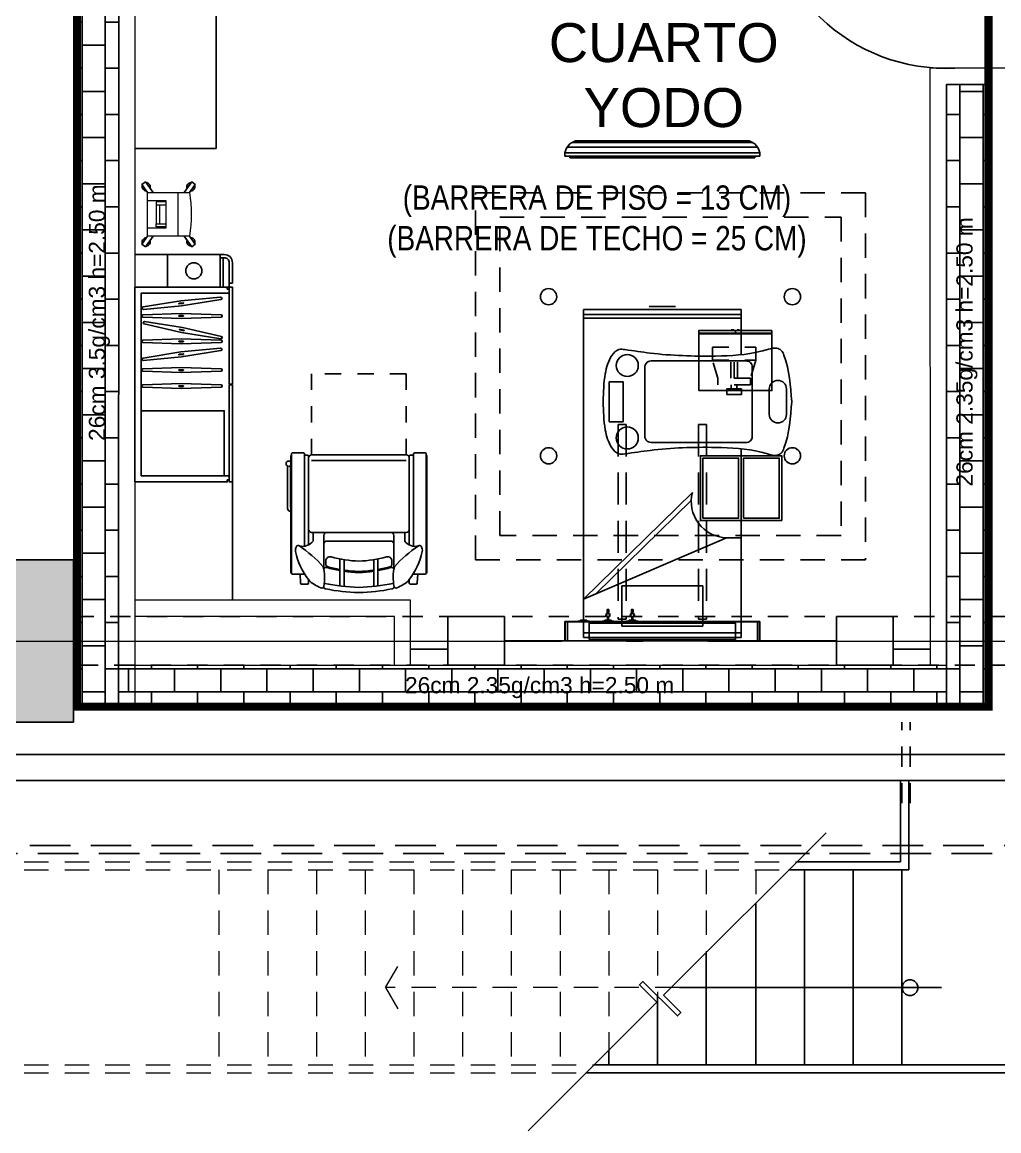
# Model space of a CAD drawing. Header units: metres. Extents: x -22 to 564, y 0 to 143.
# Drawn here: x 207.02 to 213.03, y 31.01 to 37.84 of the extents above; entities that cross this region are included whole.
import ezdxf

# ---------------------------------------------------------------- set-up
doc = ezdxf.new("R2010")
doc.units = ezdxf.units.M
for name, pattern in [('A-01 CONJUNTO$0$A-04 PRIMER NIVEL$0$PRIMER NIVEL$0$HIDDEN2', [0.1875, 0.125, -0.0625]), ('EJES630', [6.3, 5.5, -0.4, 0, -0.4]), ('XREF 2N NEURO-ONCOLOGIA$0$ACAD_ISO03W100', [30, 12, -18]), ('XREF 2N NEURO-ONCOLOGIA$0$DASHED2', [0.375, 0.25, -0.125]), ('XREF 2N NEURO-ONCOLOGIA$0$HIDDE150', [0.24, 0.15, -0.09]), ('XREF 2N NEURO-ONCOLOGIA$0$HIDDE25', [0.04, 0.025, -0.015]), ('XREF 2N NEURO-ONCOLOGIA$0$HIDDEN2', [0.1875, 0.125, -0.0625]), ('XREF 2N NEURO-ONCOLOGIA$0$STYLE_01', [0.295258, 0.196838, -0.098419])]:
    doc.linetypes.add(name, pattern=pattern)
doc.layers.add('EJES', color=11, linetype='EJES630', lineweight=0)
doc.layers.add('XREF 2N NEURO-ONCOLOGIA$0$MUROS DE TABLAROCA', color=150, linetype='Continuous', lineweight=13)
for name, color, linetype in [('ELEVADOR Y ESC', 8, 'Continuous'), ('TEXTO', 7, 'Continuous'), ('XREF 2N NEURO-ONCOLOGIA$0$-CG-M-WALL', 7, 'Continuous'), ('XREF 2N NEURO-ONCOLOGIA$0$COLUMNAS', 6, 'Continuous'), ('XREF 2N NEURO-ONCOLOGIA$0$CONTRAVENTEOS', 6, 'XREF 2N NEURO-ONCOLOGIA$0$HIDDEN2'), ('XREF 2N NEURO-ONCOLOGIA$0$ELEVADOR Y ESC', 251, 'Continuous'), ('XREF 2N NEURO-ONCOLOGIA$0$HATCH', 251, 'Continuous'), ('XREF 2N NEURO-ONCOLOGIA$0$LAMINA MULTIPERFORADA', 9, 'Continuous'), ('XREF 2N NEURO-ONCOLOGIA$0$LAMPARAS 1', 112, 'Continuous'), ('XREF 2N NEURO-ONCOLOGIA$0$LOSA BLINDADA', 20, 'XREF 2N NEURO-ONCOLOGIA$0$DASHED2'), ('XREF 2N NEURO-ONCOLOGIA$0$MOBILIARIO', 161, 'Continuous'), ('XREF 2N NEURO-ONCOLOGIA$0$Mobiliario Fijo', 40, 'Continuous'), ('XREF 2N NEURO-ONCOLOGIA$0$MOBILIARIO GUIAS MECANICAS', 161, 'Continuous'), ('XREF 2N NEURO-ONCOLOGIA$0$NOVIDESA', 11, 'Continuous'), ('XREF 2N NEURO-ONCOLOGIA$0$PLAFONES', 20, 'XREF 2N NEURO-ONCOLOGIA$0$HIDDE150'), ('XREF 2N NEURO-ONCOLOGIA$0$PROYECCIÓN', 252, 'XREF 2N NEURO-ONCOLOGIA$0$HIDDE150'), ('XREF 2N NEURO-ONCOLOGIA$0$PUERTAS', 253, 'Continuous'), ('XREF 2N NEURO-ONCOLOGIA$0$SIMBOLO CORTE', 4, 'Continuous'), ('XREF 2N NEURO-ONCOLOGIA$0$TABIQUES BLINDADOS', 30, 'Continuous')]:
    doc.layers.add(name, color=color, linetype=linetype)
doc.styles.add('100 LOCALES 25', font='arial.ttf', dxfattribs={"height": 0.25})

# ---------------------------------------------------------------- blocks, each defined once
blk = doc.blocks.new('XREF 2N NEURO-ONCOLOGIA$0$A$C25020a17')
at = {"extrusion": (0, 0, -1)}
for p, q in [((0.1821, 0.172), (0.1821, 0.1784)), ((0.1821, 0.1274), (0.1821, 0.1477)), ((0.1881, 0.172), (0.1881, 0.1784)), ((0.1881, 0.1274), (0.1881, 0.1477)), ((0.3321, 0.172), (0.3321, 0.1784)), ((0.3321, 0.1274), (0.3321, 0.1477)), ((0.3381, 0.172), (0.3381, 0.1784)), ((0.3381, 0.1274), (0.3381, 0.1477)), ((0.5851, 0.1193), (-0.5849, 0.1193)), ((0.5851, 0.0143), (0.5851, -0.0006))]:
    blk.add_line(p, q, dxfattribs=at)
at = {"extrusion": (0, 0, -1), "flags": 128}
for points in [[(-0.1801, 0.1934), (-0.1801, 0.1784), (-0.1901, 0.1784), (-0.1901, 0.1934), (-0.1801, 0.1934)], [(-0.3301, 0.1934), (-0.3301, 0.1784), (-0.3401, 0.1784), (-0.3401, 0.1934), (-0.3301, 0.1934)], [(0.5999, -0.0006), (0.5999, 0.1194), (0.5849, 0.1194), (0.5849, -0.0006)], [(-0.6001, -0.0006), (-0.6001, 0.1193), (0.5999, 0.1193), (0.5999, -0.0006)], [(0.5991, 0), (-0.5991, 0), (-0.5991, 0.1181), (0.5991, 0.1181), (0.5991, 0)], [(0.4499, 0.0094), (0.4499, 0.1094), (-0.4501, 0.1094), (-0.4501, 0.0094), (0.4499, 0.0094)], [(-0.1501, 0.1194), (-0.1501, 0.1224), (-0.2201, 0.1224), (-0.2201, 0.1194)], [(-0.1651, 0.1224), (-0.1651, 0.1274), (-0.2051, 0.1274), (-0.2051, 0.1224)], [(-0.3001, 0.1194), (-0.3001, 0.1224), (-0.3701, 0.1224), (-0.3701, 0.1194)], [(-0.3151, 0.1224), (-0.3151, 0.1274), (-0.3551, 0.1274), (-0.3551, 0.1224)], [(-0.4501, 0.1194), (-0.4501, 0.1224), (-0.5201, 0.1224), (-0.5201, 0.1194)], [(-0.4651, 0.1224), (-0.4651, 0.1274), (-0.5051, 0.1274), (-0.5051, 0.1224)], [(-0.6001, -0.0006), (-0.6001, 0.1193), (-0.5851, 0.1193), (-0.5851, -0.0006)]]:
    blk.add_lwpolyline(points, dxfattribs=at)
at = {"extrusion": (0, 0, -1)}
for centre, radius in [((-0.1851, 0.1599), 0.0125), ((-0.1851, 0.1599), 0.0095), ((-0.3351, 0.1599), 0.0125), ((-0.3351, 0.1599), 0.0095)]:
    blk.add_circle(centre, radius, dxfattribs=at)
blk = doc.blocks.new('XREF 2N NEURO-ONCOLOGIA$0$RIEL PORTAVENOCLISIS')
at = {"linetype": 'XREF 2N NEURO-ONCOLOGIA$0$STYLE_01'}
for p, q in [((0, 0.025), (1.2, 0.025)), ((0, -0.025), (1.2, -0.025))]:
    blk.add_line(p, q, dxfattribs=at)
for p, q in [((0, 0.025), (0, -0.025)), ((1.2, 0.025), (1.2, -0.025))]:
    blk.add_line(p, q)
blk = doc.blocks.new('XREF 2N NEURO-ONCOLOGIA$0$ESCALERILLA 2 PEL.')
blk.add_line((-0.2, -0.25), (0.2, -0.25))
at = {"flags": 128}
for points in [[(-0.2, -0.5), (-0.2, 0), (0.2, 0), (0.2, -0.5)], [(-0.185, -0.015), (0.185, -0.015), (0.185, -0.235), (-0.185, -0.235)], [(-0.185, -0.265), (0.185, -0.265), (0.185, -0.485), (-0.185, -0.485)]]:
    blk.add_lwpolyline(points, close=True, dxfattribs=at)
blk = doc.blocks.new('XREF 2N NEURO-ONCOLOGIA$0$A$C66D152B0')
for p, q in [((0.2511, 2.0386), (1.2211, 2.0386)), ((0.2511, 0.8757), (0.2511, 2.0386)), ((0.2511, 2.0086), (1.2211, 2.0086)), ((1.2211, 2.0386), (1.2211, 0.0186)), ((0.9861, 1.9693), (0.4861, 1.9693)), ((0.4861, 1.9693), (0.4861, 1.7193)), ((0.9861, 1.7193), (0.9861, 1.9693)), ((1.2211, 1.8025), (0.3411, 1.4243)), ((0.5506, 1.1449), (1.2211, 1.8025)), ((0.4861, 1.7193), (0.9861, 1.7193)), ((0.5576, 1.1938), (1.1448, 1.7697)), ((0.3411, 1.4243), (0.2511, 1.4243)), ((0.2511, 0.2966), (0.2511, 0.0186)), ((0.2511, 0.0724), (1.2211, 0.0724)), ((0.2511, 0.0486), (1.2211, 0.0486)), ((0.2511, 0.0186), (1.2211, 0.0186)), ((0.6549, 0), (0.8174, 0))]:
    blk.add_line(p, q)
at = {"linetype": 'ByBlock'}
for points in [[(0.1828, 0.5861), (0.1828, 0.8006, -0.425516), (0.2208, 0.8372), (0.8043, 0.8372, -0.474112), (0.8438, 0.7889), (0.8438, 0.5861)], [(-0.0284, 0.6642), (-0.0284, 0.5861), (-0.0284, 0.6642, -1), (0.0773, 0.6642), (0.0773, 0.5861)], [(-0.0284, 0.5081), (-0.0284, 0.5861), (-0.0284, 0.5081, 1), (0.0773, 0.5081), (0.0773, 0.5861)], [(0.1828, 0.5861), (0.1828, 0.3717, 0.425516), (0.2208, 0.3351), (0.8043, 0.3351, 0.474112), (0.8438, 0.3834), (0.8438, 0.5861)]]:
    blk.add_lwpolyline(points, format="xyb", dxfattribs=at)
for points in [[(0.9782, 0.5861), (0.9782, 0.7092), (1.0632, 0.7092), (1.0632, 0.5861)], [(0.9782, 0.5861), (0.9782, 0.4631), (1.0632, 0.4631), (1.0632, 0.5861)]]:
    blk.add_lwpolyline(points, dxfattribs=at)
for centre in [(0.9521, 0.809), (0.9521, 0.3633)]:
    blk.add_circle(centre, 0.0677, dxfattribs=at)
blk.add_arc((0.3341, 1.2008), 0.2236, 345.49862, 88.19801)
for points in [[(-0.0607, 0.5861), (-0.0128, 0.872), (0.0046, 0.9025), (0.03, 0.9152), (0.0824, 0.9093), (0.1289, 0.8966), (0.4078, 0.8675), (0.8106, 0.8857), (0.9669, 0.9072), (1.0048, 0.9072), (1.0461, 0.8708), (1.0874, 0.7584), (1.1001, 0.5861)], [(-0.0607, 0.5861), (-0.0128, 0.3003), (0.0046, 0.2698), (0.03, 0.2571), (0.0824, 0.263), (0.1289, 0.2757), (0.4078, 0.3048), (0.8106, 0.2866), (0.9669, 0.2651), (1.0048, 0.2651), (1.0461, 0.3015), (1.0874, 0.4138), (1.1001, 0.5861)]]:
    blk.add_spline(points, degree=3, dxfattribs=at)
blk = doc.blocks.new('XREF 2N NEURO-ONCOLOGIA$0$A$C0e32e778')
blk.add_line((0, -0.3548), (0, -0.3711))
at = {"flags": 128}
for points in [[(0.225, -0.35), (0.225, 0), (-0.225, 0), (-0.225, -0.35), (-0.225, -0.35)], [(0.225, -0.3711), (0.225, -0.3548), (-0.225, -0.3548), (-0.225, -0.3711), (-0.225, -0.3711)], [(-0.0104, -0.375), (-0.0104, -0.3711), (-0.0223, -0.3711), (-0.0223, -0.375), (-0.0223, -0.375)], [(0.0104, -0.375), (0.0104, -0.3711), (0.0223, -0.3711), (0.0223, -0.375), (0.0223, -0.375)]]:
    blk.add_lwpolyline(points, close=True, dxfattribs=at)
blk = doc.blocks.new('XREF 2N NEURO-ONCOLOGIA$0$P120')
blk.add_lwpolyline([(-1.125, -1.175), (-1.175, -1.175), (-1.175, 0), (-1.125, 0), (-1.125, -1.175, 0.427588), (0, 0, 0.427588)], format="xyb")
blk = doc.blocks.new('XREF 2N NEURO-ONCOLOGIA$0$A$C2E4A6536')
at = {"linetype": 'ByBlock'}
for p, q in [((-0.0592, 0.0936), (1.0566, 0.0936)), ((-0.1013, 0.03), (1.0987, 0.03)), ((-0.0881, 0.0649), (1.0855, 0.0649))]:
    blk.add_line(p, q, dxfattribs=at)
for p, q in [((-0.1013, 0.01), (-0.1013, 0.03)), ((-0.1013, 0.01), (1.0987, 0.01)), ((-0.0713, 0.01), (-0.0713, 0)), ((1.0687, 0.01), (1.0687, 0)), ((1.0987, 0.01), (1.0987, 0.03))]:
    blk.add_line(p, q)
for points in [[(-0.0355, 0.104), (1.033, 0.104)], [(-0.1013, 0.01), (-0.1013, 0.03)], [(1.0987, 0.03), (1.0987, 0.01)], [(1.0687, 0), (-0.0713, 0)]]:
    blk.add_lwpolyline(points)
for centre, start, end in [((-0.0107, 0.0157), 105.69612, 171.05389), ((1.0082, 0.0157), 8.94611, 74.30388)]:
    blk.add_arc(centre, 0.0917, start, end)
blk = doc.blocks.new('XREF 2N NEURO-ONCOLOGIA$0$ARMARIO')
at = {"linetype": 'Continuous'}
for p, q in [((48.3066, 59.2796), (48.3145, 59.5255)), ((48.3366, 59.2796), (48.3288, 59.5255)), ((48.4052, 59.2796), (48.4131, 59.5255)), ((48.4352, 59.2796), (48.4274, 59.5255)), ((48.5017, 59.2815), (48.5404, 59.5245)), ((48.5314, 59.2777), (48.5546, 59.5226)), ((48.5818, 59.2796), (48.5896, 59.5255)), ((48.6118, 59.2796), (48.6039, 59.5255)), ((48.6521, 59.2815), (48.6133, 59.5245)), ((48.6816, 59.2872), (48.6274, 59.5272)), ((48.7381, 59.2796), (48.7459, 59.5255)), ((48.7681, 59.2796), (48.7602, 59.5255)), ((48.8158, 59.2815), (48.8546, 59.5245)), ((48.8456, 59.2777), (48.8688, 59.5226)), ((48.3141, 59.0444), (48.3066, 59.2796)), ((48.3196, 59.2671), (48.3196, 59.2921)), ((48.3236, 59.2671), (48.3236, 59.2921)), ((48.3291, 59.0444), (48.3366, 59.2796)), ((48.4127, 59.0444), (48.4052, 59.2796)), ((48.4182, 59.2671), (48.4182, 59.2921)), ((48.4222, 59.2671), (48.4222, 59.2921)), ((48.4277, 59.0444), (48.4352, 59.2796)), ((48.4795, 59.0473), (48.5017, 59.2815)), ((48.4943, 59.0454), (48.5314, 59.2777)), ((48.513, 59.2675), (48.5161, 59.2923)), ((48.5169, 59.267), (48.5201, 59.2918)), ((48.5893, 59.0444), (48.5818, 59.2796)), ((48.5948, 59.2671), (48.5948, 59.2921)), ((48.5988, 59.2671), (48.5988, 59.2921)), ((48.6043, 59.0444), (48.6118, 59.2796)), ((48.7039, 59.052), (48.6521, 59.2815)), ((48.6672, 59.2717), (48.6625, 59.2962)), ((48.6712, 59.2724), (48.6664, 59.297)), ((48.7187, 59.0548), (48.6816, 59.2872)), ((48.7456, 59.0444), (48.7381, 59.2796)), ((48.7511, 59.2671), (48.7511, 59.2921)), ((48.7551, 59.2671), (48.7551, 59.2921)), ((48.7606, 59.0444), (48.7681, 59.2796)), ((48.7936, 59.0473), (48.8158, 59.2815)), ((48.8085, 59.0454), (48.8456, 59.2777)), ((48.8272, 59.2675), (48.8303, 59.2923)), ((48.8311, 59.267), (48.8343, 59.2918))]:
    blk.add_line(p, q, dxfattribs=at)
at = {"linetype": 'ByBlock'}
for centre, start, end in [((48.3216, 59.5255), 0, 180), ((48.4202, 59.5255), 0, 180), ((48.5475, 59.5236), 352.75883, 172.75883), ((48.5968, 59.5255), 0, 180), ((48.6204, 59.5258), 10.89604, 190.89604), ((48.7531, 59.5255), 0, 180), ((48.8617, 59.5236), 352.75883, 172.75883)]:
    blk.add_arc(centre, 0.00715, start, end, dxfattribs=at)
at = {"linetype": 'Continuous'}
for centre, radius, start, end in [((48.3216, 59.2921, 0), 0.002, 0, 180), ((48.3216, 59.2671, 0), 0.002, 180, 0), ((48.4202, 59.2921, 0), 0.002, 0, 180), ((48.4202, 59.2671, 0), 0.002, 180, 0), ((48.515, 59.2672, 0), 0.002, 172.75883, 352.75883), ((48.5181, 59.292, 0), 0.002, 352.75883, 172.75883), ((48.5968, 59.2921, 0), 0.002, 0, 180), ((48.5968, 59.2671, 0), 0.002, 180, 0), ((48.6645, 59.2966, 0), 0.002, 10.89604, 190.89604), ((48.6692, 59.2721, 0), 0.002, 190.89604, 10.89604), ((48.7531, 59.2921, 0), 0.002, 0, 180), ((48.7531, 59.2671, 0), 0.002, 180, 0), ((48.8291, 59.2672, 0), 0.002, 172.75883, 352.75883), ((48.8323, 59.292, 0), 0.002, 352.75883, 172.75883), ((48.7112, 59.0536, 0), 0.0075, 192.72347, 9.0685), ((48.3216, 59.0447, 0), 0.0075, 181.82743, 358.17246), ((48.4202, 59.0447, 0), 0.0075, 181.82743, 358.17246), ((48.4869, 59.0465, 0), 0.0075, 174.58626, 350.93129), ((48.5968, 59.0447, 0), 0.0075, 181.82754, 358.17246), ((48.7531, 59.0447, 0), 0.0075, 181.82743, 358.17246), ((48.8011, 59.0465, 0), 0.0075, 174.58626, 350.93129)]:
    blk.add_arc(centre, radius, start, end, dxfattribs=at)
blk = doc.blocks.new('XREF 2N NEURO-ONCOLOGIA$0$CLOSET HAB')
at = {"layer": 'XREF 2N NEURO-ONCOLOGIA$0$Mobiliario Fijo', "linetype": 'ByBlock'}
for points in [[(0.0009, -0.5685), (0.0009, 0), (-1.1991, 0), (-1.1991, -0.5685), (-1.1866, -0.5685), (-1.1866, -0.581), (-1.1611, -0.581), (-1.1611, -0.038), (-0.0371, -0.038), (-0.0371, -0.581), (-0.0116, -0.581), (-0.0116, -0.5685)], [(-0.7611, -0.038), (-1.1611, -0.038), (-1.1611, -0.55), (-0.7611, -0.55)]]:
    blk.add_lwpolyline(points, close=True, dxfattribs=at)
at = {"layer": 'XREF 2N NEURO-ONCOLOGIA$0$Mobiliario Fijo'}
for points in [[(-1.1991, -0.6), (-0.6021, -0.6), (-0.6021, -0.581), (-1.1991, -0.581)], [(0.0009, -0.6), (-0.5961, -0.6), (-0.5961, -0.581), (0.0009, -0.581)]]:
    blk.add_lwpolyline(points, close=True, dxfattribs=at)
at = {"layer": 'XREF 2N NEURO-ONCOLOGIA$0$Mobiliario Fijo', "linetype": 'ByBlock', "xscale": -1, "rotation": 180}
blk.add_blockref('XREF 2N NEURO-ONCOLOGIA$0$ARMARIO', (-48.9302, 58.9953), dxfattribs=at)
blk = doc.blocks.new('XREF 2N NEURO-ONCOLOGIA$0$C-1')
at = {"layer": 'XREF 2N NEURO-ONCOLOGIA$0$-CG-M-WALL', "true_color": 0x636466}
h = blk.add_hatch(color=251, dxfattribs=at)
h.dxf.hatch_style = 1
h.paths.add_polyline_path([(-0.5, -0.5), (-0.5, 0.5), (0.5, 0.5), (0.5, -0.5)])
blk.add_lwpolyline([(-0.5, -0.5), (-0.5, 0.5), (0.5, 0.5), (0.5, -0.5)], close=True)
blk = doc.blocks.new('XREF 2N NEURO-ONCOLOGIA$0$A$C1a09e307')
at = {"layer": 'XREF 2N NEURO-ONCOLOGIA$0$ELEVADOR Y ESC'}
for p, q in [((-23.61, 12.2954, 0), (-23.61, 8.05, 0)), ((-23.56, 12.2454, 0), (-23.56, 8.05, 0)), ((-23.4696, 12.155, 0), (-23.56, 12.155, 0)), ((-23.1252, 11.855, 0), (-23.56, 11.855, 0)), ((-23.085, 10.1062, 0), (-23.085, 11.7203, 0)), ((-22.8696, 11.555, 0), (-23.56, 11.555, 0)), ((-22.5646, 11.25, 0), (-23.56, 11.25, 0)), ((-22.36, 11.0454, 0), (-22.36, 10.3082, 0)), ((-22.31, 10.9954, 0), (-22.31, 10.3582, 0)), ((-22.36, 10.95, 0), (-23.56, 10.95, 0)), ((-22.36, 10.65, 0), (-23.56, 10.65, 0)), ((-22.36, 10.35, 0), (-23.56, 10.35, 0)), ((-21.81, 10.3582, 0), (-22.31, 10.3582, 0)), ((-21.81, 10.3082, 0), (-22.36, 10.3082, 0))]:
    blk.add_line(p, q, dxfattribs=at)
blk.add_circle((-23.085, 10.3, 0), 0.0484, dxfattribs=at)
at = {"layer": 'XREF 2N NEURO-ONCOLOGIA$0$PROYECCIÓN', "color": 8, "lineweight": 0}
for p, q in [((-23.61, 20.255, 0), (-23.61, 12.2954, 0)), ((-23.56, 20.255, 0), (-23.56, 12.2454, 0)), ((-22.36, 20.255, 0), (-22.36, 11.0454, 0)), ((-22.31, 20.255, 0), (-22.31, 10.9954, 0)), ((-22.36, 14.555, 0), (-23.56, 14.555, 0)), ((-22.36, 14.255, 0), (-23.56, 14.255, 0)), ((-22.36, 13.955, 0), (-23.56, 13.955, 0)), ((-22.36, 13.655, 0), (-23.56, 13.655, 0)), ((-23.085, 13.5288, 0), (-23.3013, 13.404, 0)), ((-23.085, 11.7203, 0), (-23.085, 13.5288, 0)), ((-23.085, 13.5288, 0), (-22.8687, 13.404, 0)), ((-22.36, 13.355, 0), (-23.56, 13.355, 0)), ((-22.36, 13.055, 0), (-23.5556, 13.055, 0)), ((-22.36, 12.755, 0), (-23.56, 12.755, 0)), ((-22.36, 12.455, 0), (-23.56, 12.455, 0)), ((-22.36, 12.155, 0), (-23.4696, 12.155, 0)), ((-22.36, 11.855, 0), (-23.1252, 11.855, 0)), ((-22.36, 11.555, 0), (-22.8696, 11.555, 0)), ((-22.36, 11.25, 0), (-22.5646, 11.25, 0))]:
    blk.add_line(p, q, dxfattribs=at)
at = {"layer": 'XREF 2N NEURO-ONCOLOGIA$0$SIMBOLO CORTE', "color": 8, "elevation": 0}
blk.add_lwpolyline([(-23.9668, 12.6521), (-23.1746, 11.86), (-23.0685, 11.966), (-23.0473, 11.9448), (-23.2594, 11.7327), (-23.2382, 11.7115), (-23.1322, 11.8175), (-22.132, 10.8174)], dxfattribs=at)
blk = doc.blocks.new('XREF 2N NEURO-ONCOLOGIA$0$A$C77345D57')
for p, q in [((0, 0.8405), (0, 0.1216)), ((0.0022, 0.8453), (0.0032, 0.8453)), ((0.0032, 0.8532), (0.0032, 0.1161)), ((0.0095, 0.8595), (0.0762, 0.8595)), ((0.0095, 0.8595), (0.0762, 0.8595)), ((0.0095, 0.8595), (0.0762, 0.8595)), ((0.0826, 0.8532), (0.0826, 0.2848)), ((0.0826, 0.8532), (0.0826, 0.2848)), ((0.0826, 0.8453), (0.1016, 0.8453)), ((0.1016, 0.8453), (0.0828, 0.8453)), ((0.108, 0.8291), (0.108, 0.8389)), ((0.108, 0.8291), (0.108, 0.7929)), ((0.4182, 0.8472), (0.127, 0.8472)), ((0.4182, 0.8472), (0.7093, 0.8472)), ((0.7284, 0.8291), (0.7284, 0.8389)), ((0.7284, 0.8291), (0.7284, 0.7929)), ((0.7347, 0.8453), (0.7535, 0.8453)), ((0.7538, 0.8453), (0.7347, 0.8453)), ((0.7538, 0.8532), (0.7538, 0.2848)), ((0.7538, 0.8532), (0.7538, 0.2848)), ((0.8268, 0.8595), (0.7601, 0.8595)), ((0.8268, 0.8595), (0.7601, 0.8595)), ((0.8268, 0.8595), (0.7601, 0.8595)), ((0.8331, 0.8532), (0.8331, 0.1161)), ((0.8342, 0.8453), (0.8331, 0.8453)), ((0.8363, 0.8405), (0.8363, 0.1216)), ((0.0826, 0.7929), (0.0826, 0.2927)), ((0.108, 0.7929), (0.108, 0.2927)), ((0.4182, 0.8137), (0.127, 0.8137)), ((0.4182, 0.8137), (0.7093, 0.8137)), ((0.7284, 0.7929), (0.7284, 0.2927)), ((0.7538, 0.7929), (0.7538, 0.2927)), ((0.8384, 0.7809), (0.8384, 0.5273)), ((0.8576, 0.7788), (0.8576, 0.5178)), ((0.108, 0.6141), (0.108, 0.2927)), ((0.7284, 0.6141), (0.7284, 0.2927)), ((0.8363, 0.4988), (0.8385, 0.4988)), ((0.4182, 0.3701), (0.127, 0.3701)), ((0.4182, 0.3701), (0.127, 0.3701)), ((0.1359, 0.317), (0.1359, 0.3701)), ((0.2028, 0.3043), (0.2028, 0.351)), ((0.4182, 0.3701), (0.7093, 0.3701)), ((0.4182, 0.3701), (0.7093, 0.3701)), ((0.6335, 0.3043), (0.6335, 0.351)), ((0.7005, 0.317), (0.7005, 0.3701)), ((0.2028, 0.1399), (0.2028, 0.3043)), ((0.6335, 0.1399), (0.6335, 0.3043)), ((0.3014, 0.2063), (0.3014, 0.0402)), ((0.5349, 0.2063), (0.5349, 0.0402)), ((0.2149, 0.1946), (0.2149, 0.1718)), ((0.3268, 0.2018), (0.3268, 0.0373)), ((0.5095, 0.2018), (0.5095, 0.0373)), ((0.6214, 0.1946), (0.6214, 0.1718)), ((0.0095, 0.1121), (0.0762, 0.1121)), ((0.0558, 0.1121), (0.0587, 0.0586)), ((0.8268, 0.1121), (0.7601, 0.1121)), ((0.7805, 0.1121), (0.7776, 0.0586))]:
    blk.add_line(p, q)
at = {"linetype": 'Continuous'}
for p, q in [((0.2218, 0.317), (0.4182, 0.317)), ((0.6145, 0.317), (0.4182, 0.317)), ((0.108, 0.0786), (0.108, 0.0586)), ((0.7284, 0.0786), (0.7284, 0.0586)), ((0.1016, 0.0522), (0.0651, 0.0522)), ((0.7347, 0.0522), (0.7712, 0.0522))]:
    blk.add_line(p, q, dxfattribs=at)
at = {"linetype": 'XREF 2N NEURO-ONCOLOGIA$0$ACAD_ISO03W100', "ltscale": 0.00075}
blk.add_lwpolyline([(0.127, 0.8472), (0.127, 1.3472), (0.7093, 1.3472), (0.7093, 0.8472), (0.127, 0.8472)], dxfattribs=at)
for centre, radius, start, end in [((0.0064, 0.8405), 0.00635, 131.4095, 180), ((0.0095, 0.8532), 0.00635, 90, 180), ((0.0762, 0.8532), 0.00635, 360, 90), ((0.1016, 0.8389), 0.00635, 360, 90), ((0.127, 0.8281), 0.0191, 90, 180), ((0.127, 0.8281), 0.0191, 90, 180), ((0.7093, 0.8281), 0.0191, 360, 90), ((0.7093, 0.8281), 0.0191, 360, 90), ((0.7347, 0.8389), 0.00635, 90, 180), ((0.7601, 0.8532), 0.00635, 90, 180), ((0.8268, 0.8532), 0.00635, 360, 90), ((0.83, 0.8405), 0.00635, 360, 48.5905), ((0.8495, 0.7932), 0.0165, 217.22483, 142.77517), ((0.8289, 0.5273), 0.00953, 321.16751, 360), ((0.8385, 0.5178), 0.0191, 270, 360), ((0.127, 0.3891), 0.0191, 180, 270), ((0.2218, 0.351), 0.0191, 90, 180), ((0.6145, 0.351), 0.0191, 360, 90), ((0.7093, 0.3891), 0.0191, 270, 360), ((0.2218, 0.2979), 0.0191, 90, 180), ((0.6145, 0.2979), 0.0191, 360, 90), ((0.2403, 0.1946), 0.0254, 74.50908, 180), ((0.596, 0.1946), 0.0254, 360, 105.49092), ((0.2276, 0.1718), 0.0127, 180, 254.0538), ((0.6087, 0.1718), 0.0127, 285.9462, 360), ((0.0064, 0.1216), 0.00635, 180, 240), ((0.0095, 0.1185), 0.00635, 180, 270), ((0.0762, 0.1185), 0.00635, 270, 341.64774), ((0.7601, 0.1185), 0.00635, 198.35226, 270), ((0.8268, 0.1185), 0.00635, 270, 360), ((0.83, 0.1216), 0.00635, 300, 360)]:
    blk.add_arc(centre, radius, start, end)
at = {"linetype": 'Continuous'}
for centre, radius, start, end in [((0.0705, 0.2605), 0.0435, 148.07665, 191.99647), ((0.0444, 0.2768), 0.0127, 55.68189, 148.07665), ((0.0729, 0.361), 0.0768, 253.80255, 325.04044), ((-0.4171, -0.3993), 0.8313, 42.16443, 55.68189), ((-0.4171, -0.3993), 0.8313, 42.16443, 55.68189), ((1.2534, -0.3993), 0.8313, 124.31811, 137.83557), ((1.2534, -0.3993), 0.8313, 124.31811, 137.83557), ((0.7634, 0.361), 0.0768, 214.95956, 286.19745), ((0.7919, 0.2768), 0.0127, 31.92335, 124.31811), ((0.7658, 0.2605), 0.0435, 348.00353, 31.92335), ((0.4655, 0.349), 0.4483, 192.56771, 217.01244), ((0.4402, 0.9156), 0.7227, 254.50908, 268.25619), ((0.3962, 0.9156), 0.7227, 271.74381, 285.49092), ((0.3708, 0.349), 0.4483, 322.98756, 347.43229), ((-0.0887, 0.0913), 0.2955, 349.45582, 13.17681), ((0.2153, 0.142), 0.0127, 71.69564, 189.45071), ((0.4402, 0.9086), 0.7862, 253.68665, 259.83851), ((0.4402, 0.9156), 0.7862, 254.0538, 259.83851), ((0.4402, 0.9156), 0.7862, 261.71016, 268.39708), ((0.3962, 0.9156), 0.7862, 271.60292, 278.28984), ((0.3962, 0.9156), 0.7862, 280.16149, 285.9462), ((0.3962, 0.9086), 0.7862, 280.16149, 286.31335), ((0.621, 0.142), 0.0127, 350.54929, 108.30436), ((0.925, 0.0913), 0.2955, 166.82319, 190.54418), ((0.199, 0.1532), 0.1177, 219.04279, 242.37127), ((0.4402, 0.9086), 0.7862, 261.71016, 268.39708), ((0.3962, 0.9086), 0.7862, 271.60292, 278.28984), ((0.6373, 0.1532), 0.1177, 297.62873, 320.95721), ((0.0651, 0.0586), 0.00635, 180, 270), ((0.1016, 0.0586), 0.00635, 270, 0), ((0.4158, 0.5314), 0.5536, 240.64211, 245.26194), ((0.1894, 0.0402), 0.0127, 245.26194, 349.58162), ((0.2143, 0.0349), 0.0127, 169.45582, 270), ((0.4402, 1.1489), 1.1173, 257.90461, 268.86812), ((0.4402, 1.1489), 1.1491, 258.65041, 268.86812), ((0.3961, 1.1489), 1.1173, 271.13188, 282.09539), ((0.3961, 1.1489), 1.1491, 271.13188, 281.34959), ((0.622, 0.0349), 0.0127, 270, 10.54418), ((0.6469, 0.0402), 0.0127, 190.41838, 294.73806), ((0.4205, 0.5314), 0.5536, 294.73806, 299.35789), ((0.7347, 0.0586), 0.00635, 180, 270), ((0.7712, 0.0586), 0.00635, 270, 360)]:
    blk.add_arc(centre, radius, start, end, dxfattribs=at)
blk = doc.blocks.new('XREF 2N NEURO-ONCOLOGIA$0$A$C9f5bff0b')
at = {"layer": 'XREF 2N NEURO-ONCOLOGIA$0$MOBILIARIO', "xscale": -1, "rotation": 180}
blk.add_blockref('XREF 2N NEURO-ONCOLOGIA$0$A$C77345D57', (-0.4182, 0.3701), dxfattribs=at)
blk = doc.blocks.new('XREF 2N NEURO-ONCOLOGIA$0$A$C0597906c')
at = {"linetype": 'XREF 2N NEURO-ONCOLOGIA$0$HIDDE25', "ltscale": 0.5}
for p, q in [((-0.191, -0.1), (-0.191, 0.1)), ((-0.08, 0.1329), (-0.08, -0.1329)), ((-0.191, 0.02), (-0.08, 0.02)), ((-0.191, 0), (-0.08, 0)), ((-0.191, -0.02), (-0.08, -0.02))]:
    blk.add_line(p, q, dxfattribs=at)
blk.add_lwpolyline([(-0.231, -0.1), (-0.231, 0.1), (-0.191, 0.1), (-0.08, 0.1329), (0, 0.1329), (0, -0.1329), (-0.08, -0.1329), (-0.191, -0.1)], close=True, dxfattribs=at)
blk = doc.blocks.new('XREF 2N NEURO-ONCOLOGIA$0$A$C7e04883b')
at = {"layer": 'XREF 2N NEURO-ONCOLOGIA$0$MOBILIARIO GUIAS MECANICAS'}
for p, q in [((-0.0606, 0.0175), (-0.0352, 0.0175)), ((-0.0606, -0.0175), (-0.0352, -0.0175))]:
    blk.add_line(p, q, dxfattribs=at)
blk.add_lwpolyline([(0, -0.045), (-0.0352, -0.045), (-0.0352, 0.045), (0, 0.045)], close=True, dxfattribs=at)
at = {"layer": 'XREF 2N NEURO-ONCOLOGIA$0$MOBILIARIO GUIAS MECANICAS', "rotation": 180}
blk.add_blockref('XREF 2N NEURO-ONCOLOGIA$0$A$C0597906c', (-0.2916, 0), dxfattribs=at)
blk = doc.blocks.new('XREF 2N NEURO-ONCOLOGIA$0$A$C6988d078')
at = {"lineweight": 9}
for p, q in [((0.195, 0.0975), (0.0075, 0.0975)), ((0.06, 0.0975), (0.06, -0.0975)), ((0.1125, 0.06), (0.195, 0.06)), ((0.1125, -0.06), (0.1125, 0.06)), ((0.1125, 0.0562), (0.1575, 0.0562)), ((0.1575, 0.0562), (0.1575, 0.0428)), ((0.195, -0.0975), (0.195, 0.0975)), ((0.1575, 0.0428), (0.1125, 0.0428)), ((0.1403, -0.0428), (0.1403, 0.0428)), ((0.1553, -0.0428), (0.1553, 0.0428)), ((0.1575, -0.0428), (0.1125, -0.0428)), ((0.1575, -0.0562), (0.1575, -0.0428)), ((0.0075, -0.0975), (0.195, -0.0975)), ((0.1125, -0.0562), (0.1575, -0.0562)), ((0.195, -0.06), (0.1125, -0.06))]:
    blk.add_line(p, q, dxfattribs=at)
for points in [[(0.0321, 0.0975), (-0.0022, 0.1451), (-0.0184, 0.1334), (0.0075, 0.0975)], [(0.1704, 0.0975), (0.2047, 0.1451), (0.2209, 0.1334), (0.195, 0.0975)], [(0.0321, -0.0975), (-0.0022, -0.1451), (-0.0184, -0.1334), (0.0075, -0.0975)], [(0.1704, -0.0975), (0.2047, -0.1451), (0.2209, -0.1334), (0.195, -0.0975)]]:
    blk.add_lwpolyline(points)
for centre, start, end in [((0.0013, 0.1231), 159.5344, 272.0365), ((0.0013, 0.1231), 339.5344, 92.0365), ((0.2012, 0.1231), 87.9635, 200.4656), ((0.2012, 0.1231), 267.9635, 20.4656), ((0.0013, -0.1231), 87.9635, 200.4656), ((0.0013, -0.1231), 267.9635, 20.4656), ((0.2012, -0.1231), 159.5344, 272.0365), ((0.2012, -0.1231), 339.5344, 92.0365)]:
    blk.add_arc(centre, 0.018, start, end)
blk.add_arc((0.6375, 0), 0.6375, 171.2026, 188.7974, dxfattribs=at)
blk = doc.blocks.new('XREF 2N NEURO-ONCOLOGIA$0$A$Cd7abdd71')
at = {"layer": 'XREF 2N NEURO-ONCOLOGIA$0$MOBILIARIO GUIAS MECANICAS', "xscale": -1}
blk.add_blockref('XREF 2N NEURO-ONCOLOGIA$0$A$C6988d078', (0.1125, 0), dxfattribs=at)
blk = doc.blocks.new('XREF 2N NEURO-ONCOLOGIA')
at = {"layer": 'XREF 2N NEURO-ONCOLOGIA$0$HATCH'}
h = blk.add_hatch(dxfattribs=at)
h.set_pattern_fill('AR-B816', color=256, scale=0.0007)
h.paths.add_polyline_path([(0.1688, 39.6876), (7.8569, 39.6876), (7.8569, 39.4276), (0.1688, 39.4324)])
h = blk.add_hatch(dxfattribs=at)
h.set_pattern_fill('AR-B816', color=256, scale=0.0007, angle=90)
h.paths.add_polyline_path([(0.4239, 39.4323), (0.4236, 34.3327), (0.1636, 34.3327), (0.1687, 39.4323)])
h = blk.add_hatch(dxfattribs=at)
h.set_pattern_fill('AR-B816', color=256, scale=0.0007)
h.paths.add_polyline_path([(0.1635, 34.3327), (4.0007, 34.3326), (4.0007, 34.0726), (0.1635, 34.0775)])
at = {"layer": 'XREF 2N NEURO-ONCOLOGIA$0$CONTRAVENTEOS', "color": 3, "elevation": 0}
blk.add_lwpolyline([(0.7239, 39.7076), (0.7239, 32.3576), (0.4239, 32.3576), (0.4239, 39.7076)], close=True, dxfattribs=at)
at = {"layer": 'XREF 2N NEURO-ONCOLOGIA$0$LAMINA MULTIPERFORADA', "linetype": 'XREF 2N NEURO-ONCOLOGIA$0$DASHED2', "elevation": 0}
for points in [[(-0.7361, 52.1676), (17.0364, 52.1676), (17.0364, 26.8579), (22.3339, 26.8579), (22.3314, -3.0724), (-0.7361, -3.0724)], [(-0.6861, 52.1176), (16.9864, 52.1176), (16.9864, 26.8079), (22.2839, 26.8079), (22.2814, -3.0224), (-0.6861, -3.0224)]]:
    blk.add_lwpolyline(points, close=True, dxfattribs=at)
at = {"layer": 'XREF 2N NEURO-ONCOLOGIA$0$LAMPARAS 1'}
for centre in [(2.8529, 38.9676, 0), (1.7138, 36.7832, 0), (2.6936, 36.7832, 0), (1.7138, 35.282, 0), (2.6936, 35.282, 0)]:
    blk.add_circle(centre, 0.05, dxfattribs=at)
at = {"layer": 'XREF 2N NEURO-ONCOLOGIA$0$LOSA BLINDADA', "const_width": 0.05, "elevation": 0}
blk.add_lwpolyline([(0.1688, 39.6876), (7.8566, 39.6876), (7.8566, 34.0742), (0.1688, 34.0742)], close=True, dxfattribs=at)
at = {"layer": 'XREF 2N NEURO-ONCOLOGIA$0$Mobiliario Fijo', "color": 51, "true_color": 0xf7f281}
blk.add_line((2.9529, 38.8051, 0), (2.9529, 39.1301, 0), dxfattribs=at)
at = {"layer": 'XREF 2N NEURO-ONCOLOGIA$0$Mobiliario Fijo'}
for p, q in [((2.9339, 38.8051, 0), (2.7529, 38.8051, 0)), ((2.7529, 38.7861, 0), (2.9339, 38.7861, 0)), ((2.9339, 38.8051, 0), (2.9529, 38.8051, 0)), ((2.9339, 38.7861, 0), (2.9339, 38.8051, 0)), ((1.5529, 38.7301, 0), (0.8239, 38.7301)), ((2.7779, 38.7301, 0), (2.7779, 38.7491, 0)), ((0.5239, 37.4031, 0), (0.5239, 37.6326, 0)), ((0.5739, 35.01, 0), (0.5739, 37.0553, 0)), ((0.5239, 34.6622, 0), (0.5239, 34.4326, 0))]:
    blk.add_line(p, q, dxfattribs=at)
at = {"layer": 'XREF 2N NEURO-ONCOLOGIA$0$Mobiliario Fijo', "elevation": 0}
for points in [[(2.7529, 39.1301), (2.9529, 39.1301), (2.9529, 39.3307)], [(3.6068, 39.3307), (3.6068, 38.8307), (3.726, 38.8307), (3.726, 38.8307), (4.8068, 38.8307), (4.8068, 39.3307)], [(2.7779, 38.7491), (2.7529, 38.7491), (2.7529, 38.7616)], [(0.7239, 37.4031), (0.7239, 37.0553), (0.4239, 37.0553), (0.4239, 37.4031), (0.7239, 37.4031)], [(0.7239, 34.6622), (0.7239, 35.01), (0.4239, 35.01), (0.4239, 34.6622), (0.7239, 34.6622)]]:
    blk.add_lwpolyline(points, dxfattribs=at)
for points in [[(2.7779, 38.7301), (2.9029, 38.7301, 0.414214), (2.9529, 38.7801), (2.9529, 38.8051)], [(2.7779, 38.7491), (2.9029, 38.7491, 0.414214), (2.9339, 38.7801), (2.9339, 38.8051)]]:
    blk.add_lwpolyline(points, format="xyb", dxfattribs=at)
at = {"layer": 'XREF 2N NEURO-ONCOLOGIA$0$MUROS DE TABLAROCA'}
for p, q in [((4.8068, 39.3307, 0), (0.1739, 39.3307)), ((0.4236, 34.4326, 0), (4.1007, 34.4327, 0)), ((4.1007, 33.9726, 0), (4.1007, 34.4327, 0))]:
    blk.add_line(p, q, dxfattribs=at)
for points in [[(0.4238, 37.6326), (0.8239, 37.6326), (0.8239, 39.3307)], [(0.4238, 37.7326), (0.7239, 37.7326), (0.7239, 39.3307)], [(0.726, 34.0768), (0.7239, 32.3576)]]:
    blk.add_lwpolyline(points, dxfattribs=at)
at = {"layer": 'XREF 2N NEURO-ONCOLOGIA$0$NOVIDESA', "elevation": 0}
for points in [[(-0.2859, 29.4076), (-0.2861, 51.5176)], [(-0.1259, 29.5676), (-0.1261, 51.3576)]]:
    blk.add_lwpolyline(points, dxfattribs=at)
at = {"layer": 'XREF 2N NEURO-ONCOLOGIA$0$PLAFONES', "elevation": 0}
for points in [[(3.3334, 34.8326), (1.0739, 34.8326), (1.0739, 37.2326), (3.3334, 37.2326)], [(3.1834, 34.9826), (1.2239, 34.9826), (1.2239, 37.0826), (3.1834, 37.0826)]]:
    blk.add_lwpolyline(points, close=True, dxfattribs=at)
at = {"layer": 'XREF 2N NEURO-ONCOLOGIA$0$TABIQUES BLINDADOS', "elevation": 0}
for points in [[(0.1688, 39.6876), (7.8569, 39.6876), (7.8569, 39.4276), (0.1688, 39.4324)], [(0.4239, 39.4323), (0.4236, 34.3327), (0.1636, 34.3327), (0.1687, 39.4323)]]:
    blk.add_lwpolyline(points, close=True, dxfattribs=at)
at = {"layer": 'XREF 2N NEURO-ONCOLOGIA$0$TABIQUES BLINDADOS'}
blk.add_lwpolyline([(0.1635, 34.3327), (4.0007, 34.3326), (4.0007, 34.0726), (0.1635, 34.0775)], close=True, dxfattribs=at)
at = {"layer": 'XREF 2N NEURO-ONCOLOGIA$0$COLUMNAS'}
blk.add_blockref('XREF 2N NEURO-ONCOLOGIA$0$C-1', (0.5739, 40.2076, 0), dxfattribs=at)
at = {"layer": 'XREF 2N NEURO-ONCOLOGIA$0$MOBILIARIO'}
for name, p, rotation in [('XREF 2N NEURO-ONCOLOGIA$0$A$C9f5bff0b', (1.2422, 37.9514), 89.99999999999999), ('XREF 2N NEURO-ONCOLOGIA$0$A$C66D152B0', (2.6331, 35.3468, 0), 90)]:
    blk.add_blockref(name, p, dxfattribs=dict(at, rotation=rotation))
blk.add_blockref('XREF 2N NEURO-ONCOLOGIA$0$ESCALERILLA 2 PEL.', (1.5146, 35.8479, 0), dxfattribs=at)
at = {"layer": 'XREF 2N NEURO-ONCOLOGIA$0$MOBILIARIO', "xscale": -1, "rotation": 90}
blk.add_blockref('XREF 2N NEURO-ONCOLOGIA$0$A$C0e32e778', (2.115, 35.6326, 0), dxfattribs=at)
at = {"layer": 'XREF 2N NEURO-ONCOLOGIA$0$Mobiliario Fijo'}
blk.add_blockref('XREF 2N NEURO-ONCOLOGIA$0$CLOSET HAB', (2.752, 39.3301, 0), dxfattribs=at)
at = {"layer": 'XREF 2N NEURO-ONCOLOGIA$0$Mobiliario Fijo', "xscale": -1, "rotation": 270}
for name, p in [('XREF 2N NEURO-ONCOLOGIA$0$A$C25020a17', (0.5739, 36.0826, 0)), ('XREF 2N NEURO-ONCOLOGIA$0$A$C2E4A6536', (3.5487, 35.5842, 0))]:
    blk.add_blockref(name, p, dxfattribs=at)
at = {"layer": 'XREF 2N NEURO-ONCOLOGIA$0$Mobiliario Fijo', "rotation": 180}
blk.add_blockref('XREF 2N NEURO-ONCOLOGIA$0$RIEL PORTAVENOCLISIS', (1.9074, 36.3307, 0), dxfattribs=at)
at = {"layer": 'XREF 2N NEURO-ONCOLOGIA$0$Mobiliario Fijo', "xscale": -1}
blk.add_blockref('XREF 2N NEURO-ONCOLOGIA$0$RIEL PORTAVENOCLISIS', (1.9074, 35.8351, 0), dxfattribs=at)
at = {"layer": 'XREF 2N NEURO-ONCOLOGIA$0$MOBILIARIO GUIAS MECANICAS', "xscale": 1.375, "yscale": 1.375, "zscale": 1.375, "rotation": 270}
blk.add_blockref('XREF 2N NEURO-ONCOLOGIA$0$A$Cd7abdd71', (3.201, 39.1384, 0), dxfattribs=at)
at = {"layer": 'XREF 2N NEURO-ONCOLOGIA$0$MOBILIARIO GUIAS MECANICAS', "rotation": 180}
blk.add_blockref('XREF 2N NEURO-ONCOLOGIA$0$A$C7e04883b', (2.0905, 35.6409, 0), dxfattribs=at)
at = {"layer": 'XREF 2N NEURO-ONCOLOGIA$0$MUROS DE TABLAROCA'}
blk.add_blockref('XREF 2N NEURO-ONCOLOGIA$0$A$C1a09e307', (21.5239, 24.2576), dxfattribs=at)
at = {"layer": 'XREF 2N NEURO-ONCOLOGIA$0$PUERTAS', "rotation": 180}
blk.add_blockref('XREF 2N NEURO-ONCOLOGIA$0$P120', (4.1007, 34.2827, 0), dxfattribs=at)

msp = doc.modelspace()

# ---------------------------------------------------------------- block references
at = {"rotation": 90}
msp.add_blockref('XREF 2N NEURO-ONCOLOGIA', (247.0412, 33.4511), dxfattribs=at)

# ---------------------------------------------------------------- next in the draw order: linework, layer by layer
at = {"layer": 'EJES'}
msp.add_line((192.0378, 34.0228), (248.4532, 34.0228), dxfattribs=at)
at = {"layer": 'ELEVADOR Y ESC', "linetype": 'A-01 CONJUNTO$0$A-04 PRIMER NIVEL$0$PRIMER NIVEL$0$HIDDEN2'}
for p, q in [((212.4336, 33.0251), (212.4336, 33.5251)), ((212.4836, 33.0251), (212.4836, 33.5251))]:
    msp.add_line(p, q, dxfattribs=at)

# ---------------------------------------------------------------- next in the draw order: texts
at = {"layer": 'TEXTO', "insert": (210.1298, 37.8293, 0), "char_height": 0.24, "width": 1.674895, "attachment_point": 1, "style": '100 LOCALES 25'}
msp.add_mtext('\\pxqc;CUARTO\\PYODO', dxfattribs=at)
at = {"layer": 'TEXTO', "color": 0, "char_height": 0.1, "width": 1.80538, "attachment_point": 7, "rotation": 90, "style": '100 LOCALES 25'}
for s, insert in [('26cm 3.5g/cm3 h=2.50 m', (207.5573, 35.2565, 0)), ('26cm 2.35g/cm3 h=2.50 m', (212.899, 34.9759, 0))]:
    msp.add_mtext(s, dxfattribs=dict(at, insert=insert))
at = {"layer": 'TEXTO', "color": 0, "style": '100 LOCALES 25'}
for s, insert, char_height, width, attachment_point in [('{\\fArial Narrow|b0|i0|c0|p34;(BARRERA DE PISO = 13 CM)\\P(BARRERA DE TECHO = 25 CM)}', (210.5559, 36.8299), 0.15, 4.171281, 2), ('26cm 2.35g/cm3 h=2.50 m', (209.3739, 33.6723, 0), 0.1, 1.80538, 7)]:
    msp.add_mtext(s, dxfattribs=dict(at, insert=insert, char_height=char_height, width=width, attachment_point=attachment_point))

doc.saveas('drawing.dxf')
